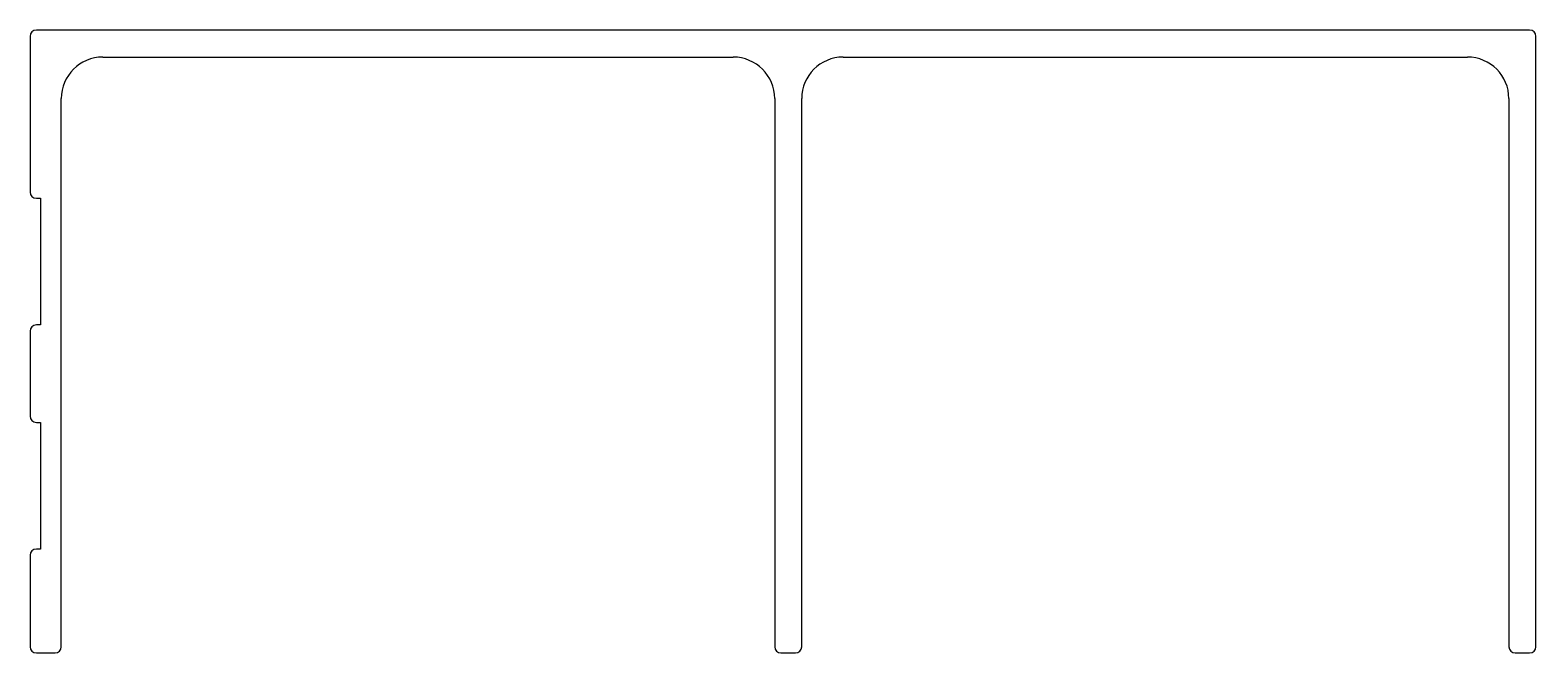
# Model space of a CAD drawing. Extents: x -171.5 to -99, y 264.9 to 294.9.
import ezdxf

# ---------------------------------------------------------------- set-up
doc = ezdxf.new("R2010")
doc.units = 0
doc.header["$LTSCALE"] = 15
doc.layers.get('0').update_dxf_attribs({"linetype": 'CONTINUOUS'})

msp = doc.modelspace()

# ---------------------------------------------------------------- linework, layer by layer
at = {"ltscale": 0.05}
for p, q in [((-171.523, 294.556), (-171.523, 287.056)), ((-99.323, 294.856), (-171.223, 294.856)), ((-99.023, 265.156), (-99.023, 294.556)), ((-168.023, 293.556), (-137.673, 293.556)), ((-132.373, 293.556), (-102.323, 293.556)), ((-170.023, 265.156), (-170.023, 291.556)), ((-135.673, 291.556), (-135.673, 265.156)), ((-134.373, 265.156), (-134.373, 291.556)), ((-100.323, 291.556), (-100.323, 265.156)), ((-171.223, 286.756), (-171.023, 286.756)), ((-171.023, 286.756), (-171.023, 280.656)), ((-171.023, 280.656), (-171.223, 280.656)), ((-171.523, 280.356), (-171.523, 276.256)), ((-171.223, 275.956), (-171.023, 275.956)), ((-171.023, 275.956), (-171.023, 269.856)), ((-171.023, 269.856), (-171.223, 269.856)), ((-171.523, 269.556), (-171.523, 265.156)), ((-171.223, 264.856), (-170.323, 264.856)), ((-135.373, 264.856), (-134.673, 264.856)), ((-100.023, 264.856), (-99.323, 264.856))]:
    msp.add_line(p, q, dxfattribs=at)
for centre, radius, start, end in [((-171.223, 294.556), 0.3, 90, 180), ((-99.323, 294.556), 0.3, 0, 90), ((-168.023, 291.556), 2, 90, 180), ((-137.673, 291.556), 2, 0, 90), ((-132.373, 291.556), 2, 90, 180), ((-102.323, 291.556), 2, 0, 90), ((-171.223, 287.056), 0.3, 180, 270), ((-171.223, 280.356), 0.3, 90, 180), ((-171.223, 276.256), 0.3, 180, 270), ((-171.223, 269.556), 0.3, 90, 180), ((-171.223, 265.156), 0.3, 180, 270), ((-170.323, 265.156), 0.3, 270, 0), ((-135.373, 265.156), 0.3, 180, 270), ((-134.673, 265.156), 0.3, 270, 0), ((-100.023, 265.156), 0.3, 180, 270), ((-99.323, 265.156), 0.3, 270, 0)]:
    msp.add_arc(centre, radius, start, end, dxfattribs=at)

doc.saveas('drawing.dxf')
